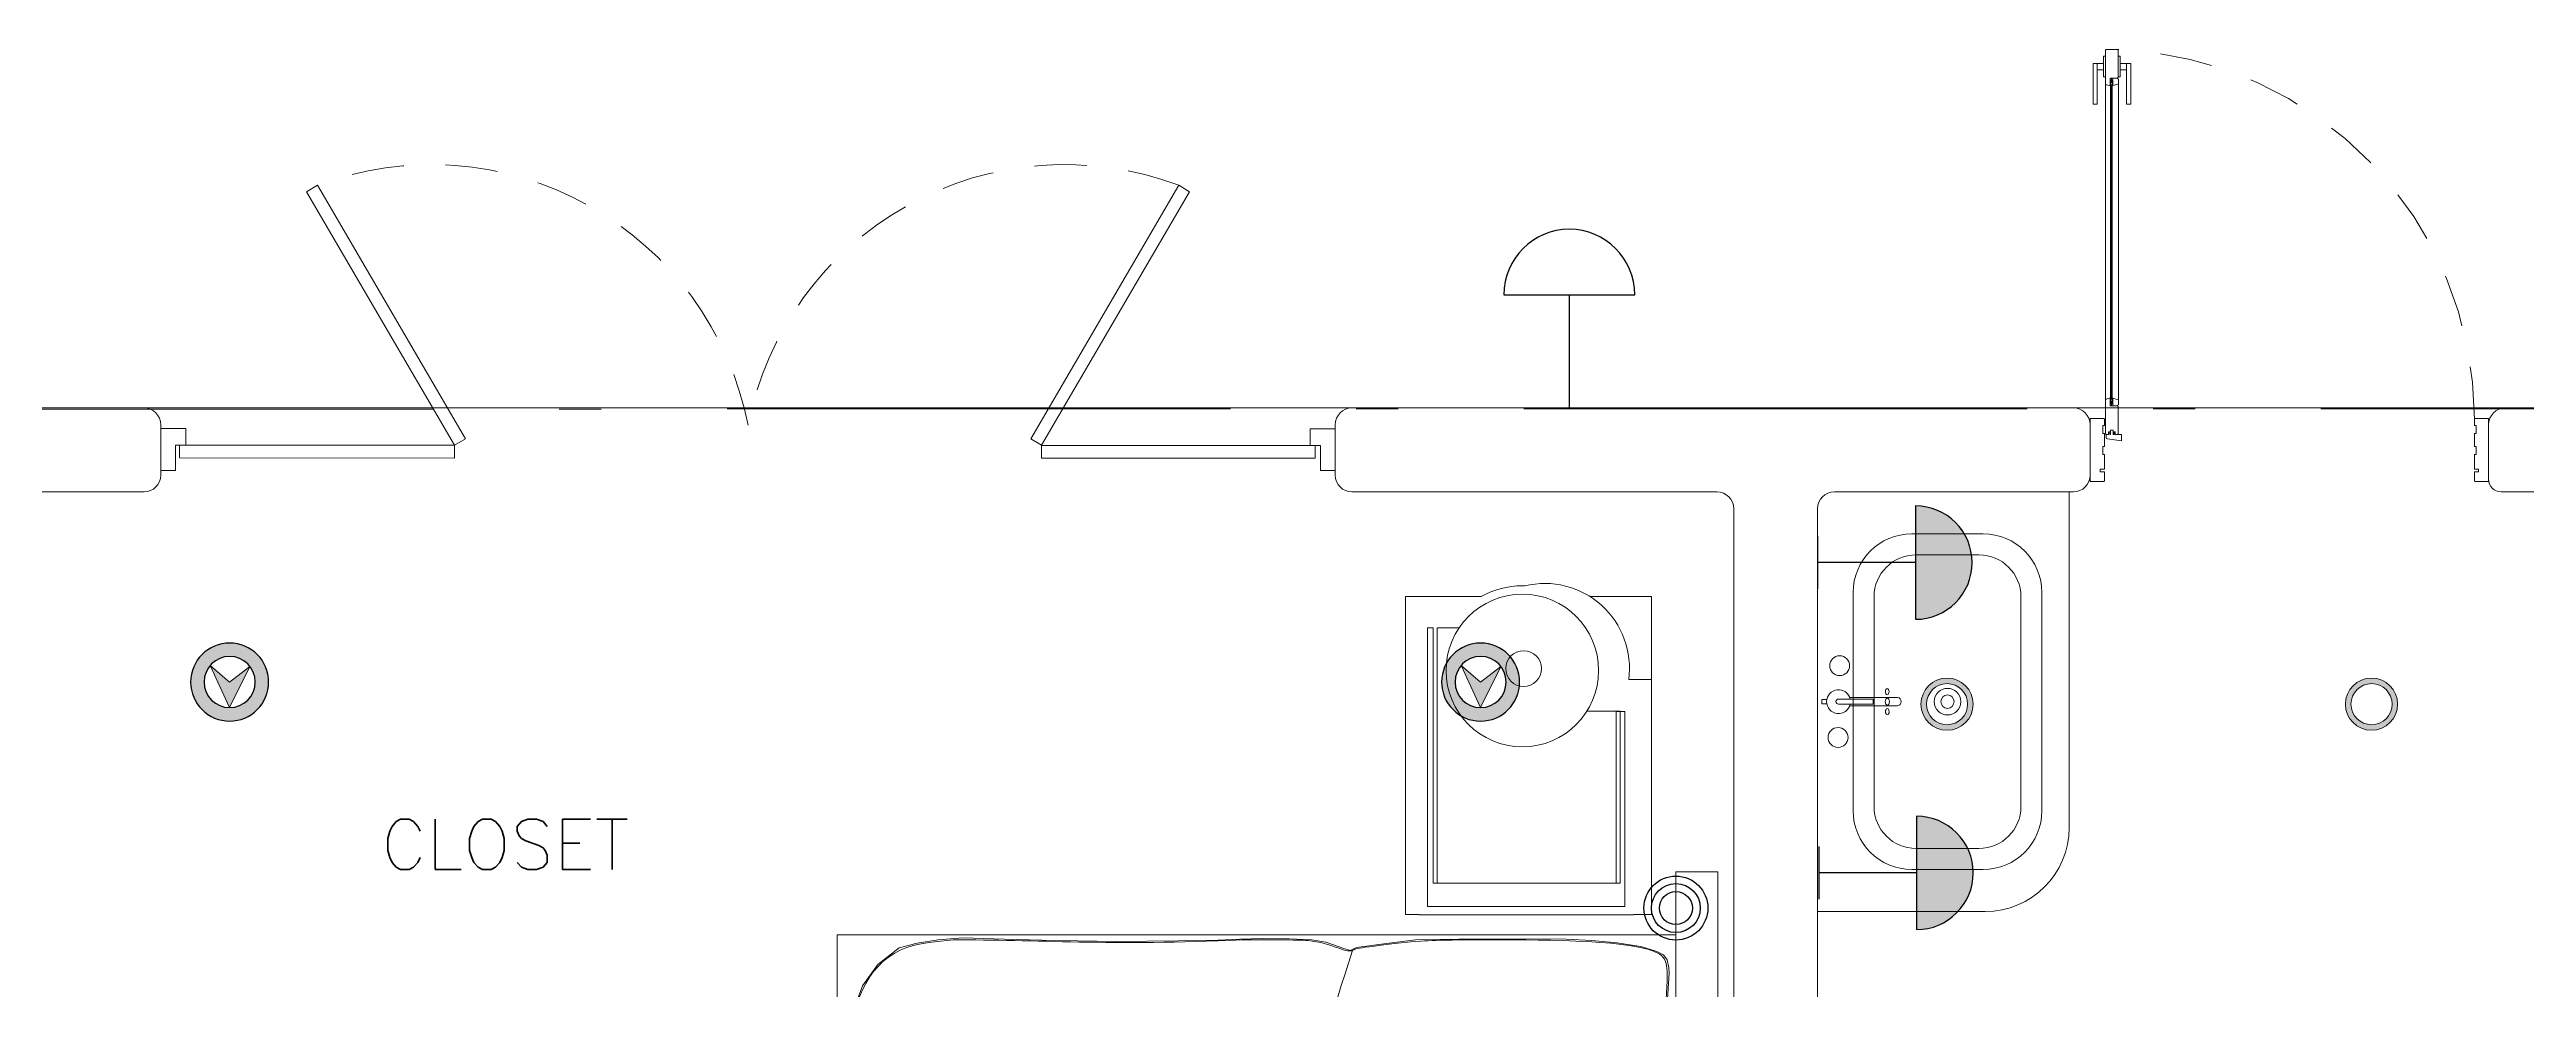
# Model space of a CAD drawing. Header units: metres. Extents: x 14 to 2416, y -346 to 476.
# Drawn here: x 45.34 to 51.24, y -203.73 to -201.49 of the extents above; entities that cross this region are included whole.
import ezdxf

# ---------------------------------------------------------------- set-up
doc = ezdxf.new("R2010")
doc.units = ezdxf.units.M
for name, pattern in [('0', [0]), ('ACAD_ISO10W100', [18, 12, -3, 0, -3]), ('DASHED', [0.75, 0.5, -0.25]), ('HIDDEN2', [0.1875, 0.125, -0.0625])]:
    doc.linetypes.add(name, pattern=pattern)
doc.layers.get('0').update_dxf_attribs({"linetype": '0', "lineweight": 20})
for name, color, linetype, lineweight in [('A-ANNO-TEXT', 20, 'Continuous', 13), ('A-DOOR', 35, 'Continuous', 5), ('A-WALL', 250, 'Continuous', 20), ('baños', 251, 'Continuous', 0), ('cristales', 131, 'Continuous', 0), ('MAVA', 1, 'Continuous', 15), ('MAVA -LUMINARIAS', 1, 'Continuous', 18), ('MOBILIARIOS', 252, 'Continuous', 0), ('piso', 253, 'Continuous', 0), ('PROYECCION', 9, 'DASHED', 0), ('SE-2-MADERA', 36, 'Continuous', 9), ('textos', 7, 'Continuous', 0)]:
    doc.layers.add(name, color=color, linetype=linetype, lineweight=lineweight)
doc.layers.add('MAVA Luminarias', color=1, linetype='Continuous')
doc.layers.add('SOLAR', color=7, linetype='ACAD_ISO10W100', lineweight=9, true_color=0xff1414)
doc.styles.get("Standard").update_dxf_attribs({"font": 'arial.ttf', "height": 0.1875})

# ---------------------------------------------------------------- blocks, each defined once
blk = doc.blocks.new('A$Ca7b09788')
at = {"layer": 'A-DOOR'}
for p, q in [((0, 0.1006), (0.06, 0.1006)), ((0.035, 0.0606), (0.035, 0.0006)), ((0.06, 0.0606), (0.035, 0.0606)), ((0.06, 0.0606), (0.06, 0.1006)), ((2.8, 0.1), (2.74, 0.1)), ((2.74, 0.06), (2.74, 0.1)), ((2.74, 0.06), (2.765, 0.06)), ((2.765, 0.06), (2.765, 0)), ((0.035, 0.0006), (0, 0.0006)), ((2.765, 0), (2.8, 0))]:
    blk.add_line(p, q, dxfattribs=at)
for points in [[(0.3471, 0.6649), (0.7, 0.0604), (0.7261, 0.0757), (0.3732, 0.6802)], [(2.4529, 0.6649), (2.1, 0.0604), (2.0739, 0.0757), (2.4268, 0.6802)], [(0.0446, 0.0606), (0.7, 0.0604), (0.7, 0.0301), (0.0446, 0.0303)], [(2.7524, 0.06), (2.1, 0.0602), (2.1, 0.0299), (2.7524, 0.0297)]]:
    blk.add_lwpolyline(points, close=True, dxfattribs=at)
at = {"layer": 'A-DOOR', "linetype": 'HIDDEN2'}
for centre, start, end in [((0.6447, -0.0402), 11.15443, 110.64705), ((2.1553, -0.0402), 69.35295, 168.84557)]:
    blk.add_arc(centre, 0.7699, start, end, dxfattribs=at)
blk = doc.blocks.new('Fenton Bead')
at = {"color": 7}
blk.add_lwpolyline([(2.1, 12.5, -0.341999), (0.2, 11), (0, 10.7), (0, 1), (1, 0), (18, 0), (18, 0.5), (14.7, 12.9, 0.339454), (13.2, 14), (4.1, 14, 0.341999)], format="xyb", close=True, dxfattribs=at)
blk = doc.blocks.new('A$C160d384d')
at = {"layer": 'baños'}
for p, q in [((0.2143, 0.8), (0.3843, 0.8)), ((0.2243, 0.75), (0.3743, 0.75)), ((0.0743, 0.14), (0.0743, 0.66)), ((0.1243, 0.15), (0.1243, 0.65)), ((0.4743, 0.65), (0.4743, 0.15)), ((0.5243, 0.66), (0.5243, 0.14)), ((0.3843, 0), (0.2143, 0)), ((0.3743, 0.05), (0.2243, 0.05))]:
    blk.add_line(p, q, dxfattribs=at)
at = {"layer": 'baños', "linetype": 'Continuous'}
for p, q in [((0.0005, 0.405, 0), (0, 0.4043, 0)), ((0, 0.4043, 0), (0, 0.3957, 0)), ((0, 0.3957, 0), (0.0005, 0.395, 0)), ((0.0114, 0.405, 0), (0.0005, 0.405, 0)), ((0.0005, 0.395, 0), (0.0114, 0.395, 0)), ((0.0395, 0.4062, 0), (0.0395, 0.4062, 0)), ((0.0395, 0.4062, 0), (0.1223, 0.4062, 0.0004)), ((0.0395, 0.3939, 0), (0.0395, 0.3939, 0)), ((0.0661, 0.4101, 0), (0.1804, 0.4101, 0)), ((0.1804, 0.39, 0), (0.0661, 0.39, 0)), ((0.1223, 0.4062, 0.0004), (0.1223, 0.3939, 0.0004))]:
    blk.add_line(p, q, dxfattribs=at)
at = {"layer": 'baños', "linetype": 'Continuous', "extrusion": (1.31781e-06, -1, -8.43443e-26)}
for p, q in [((0.1223, 0.3939, 0.0004), (0.0395, 0.3939, 0)), ((0.0395, 0.3939, 0), (0.1223, 0.3939, 0.0004))]:
    blk.add_line(p, q, dxfattribs=at)
at = {"layer": 'baños', "linetype": 'Continuous'}
for centre, radius in [((0.0422, 0.4857), 0.0237), ((0.2993, 0.4), 0.0317), ((0.2993, 0.4), 0.0159), ((0.0384, 0.3146), 0.0237)]:
    blk.add_circle(centre, radius, dxfattribs=at)
at = {"layer": 'baños'}
for centre, radius, start, end in [((0.2143, 0.66), 0.14, 90, 180), ((0.3843, 0.66), 0.14, 0, 90), ((0.2243, 0.65), 0.1, 90, 180), ((0.3743, 0.65), 0.1, 0, 90), ((0.2143, 0.14), 0.14, 180, 270), ((0.2243, 0.15), 0.1, 180, 270), ((0.3743, 0.15), 0.1, 270, 360), ((0.3843, 0.14), 0.14, 270, 0)]:
    blk.add_arc(centre, radius, start, end, dxfattribs=at)
at = {"layer": 'baños', "linetype": 'Continuous'}
for centre, radius, start, end in [((0.0395, 0.4), 0.0285, 12.564, 347.43156), ((0.0398, 0.3997, 0), 0.00653, 92.87142, 177.12872), ((0.0398, 0.4004, 0), 0.00653, 182.87143, 267.12873), ((0.1786, 0.4001, 0), 0.0101, 359.56446, 79.38936), ((0.1786, 0.4, 0), 0.0101, 280.61079, 0.43569)]:
    blk.add_arc(centre, radius, start, end, dxfattribs=at)
at = {"layer": 'baños', "linetype": 'Continuous', "extrusion": (3.61622e-27, 8.43443e-26, -1)}
for centre, major_axis, ratio in [((0.1557, 0.424), (0.00005, -0.0075), 0.581577), ((0.1558, 0.4), (0, -0.0085), 0.599546), ((0.1558, 0.376), (0.00005, -0.0075), 0.581577)]:
    blk.add_ellipse(centre, major_axis=major_axis, ratio=ratio, dxfattribs=at)
at = {"layer": 'baños', "linetype": 'Continuous', "flags": 8}
for tag, p in [('TRADENAME', (0.1887, 0.4, 0)), ('MODELNUMBER', (0.1887, 0.4, 0)), ('MATERIAL', (0.1888, 0.4, 0)), ('PRODUCT', (0.1888, 0.4, 0))]:
    blk.add_attdef(tag, p, '', height=0.0000254, rotation=270.00008, dxfattribs=at)
at = {"layer": 'baños', "linetype": 'Continuous'}
for tag, p in [('MATERIAL', (0.299, 0.3999)), ('PRODUCT', (0.299, 0.3999)), ('TRADENAME', (0.2991, 0.3999)), ('MODELNUMBER', (0.2991, 0.3999))]:
    blk.add_attdef(tag, p, '', height=0.0000254, rotation=90.00008, dxfattribs=at)
blk = doc.blocks.new('PL BASE 1N NASAS 09')
at = {"layer": 'A-DOOR', "color": 7}
blk.add_lwpolyline([(-100.1282, -34.4683), (-100.1282, -35.2397), (-100.1322, -35.2397), (-100.1322, -34.4683)], close=True, dxfattribs=at)
at = {"layer": 'A-WALL'}
for p, q in [((-105.991, -35.2497), (-104.821, -35.2497)), ((-101.941, -35.2497), (-100.2211, -35.2497)), ((-99.1911, -35.2497), (-97.8461, -35.2497)), ((-104.781, -35.2897), (-104.781, -35.4097)), ((-101.981, -35.2897), (-101.981, -35.4097)), ((-100.1811, -35.4097), (-100.1811, -35.2897)), ((-99.2311, -35.4197), (-99.2311, -35.2897)), ((-105.731, -35.4497), (-104.821, -35.4497)), ((-101.071, -35.4497), (-101.941, -35.4497)), ((-101.031, -35.4897), (-101.031, -39.5097)), ((-100.831, -37.3097), (-100.831, -35.4897)), ((-100.791, -35.4497), (-100.2211, -35.4497)), ((-99.2011, -35.4497), (-99.2011, -35.4497)), ((-99.2011, -35.4497), (-99.0711, -35.4497))]:
    blk.add_line(p, q, dxfattribs=at)
for centre, radius, start, end in [((-104.821, -35.2897), 0.04, 0, 90), ((-101.941, -35.2897), 0.04, 90, 180), ((-100.2211, -35.2897), 0.04, 0, 90), ((-99.1911, -35.2897), 0.04, 90, 180), ((-104.821, -35.4097), 0.04, 270, 0), ((-101.941, -35.4097), 0.04, 180, 270), ((-100.2211, -35.4097), 0.04, 270, 0), ((-99.2011, -35.4197), 0.03, 180, 270), ((-101.071, -35.4897), 0.04, 0, 90), ((-100.791, -35.4897), 0.04, 90, 180)]:
    blk.add_arc(centre, radius, start, end, dxfattribs=at)
at = {"layer": 'baños'}
for p, q in [((-100.231, -36.2498), (-100.231, -35.4497)), ((-100.431, -36.4498), (-100.831, -36.4498))]:
    blk.add_line(p, q, dxfattribs=at)
blk.add_arc((-100.431, -36.2498), 0.2, 270, 0, dxfattribs=at)
at = {"layer": 'cristales', "const_width": 0.004}
blk.add_lwpolyline([(-100.1302, -34.4793), (-100.1302, -35.2287)], dxfattribs=at)
at = {"layer": 'piso'}
for p, q in [((-101.941, -35.2497), (-104.821, -35.2497)), ((-100.2211, -35.2497), (-99.1911, -35.2497))]:
    blk.add_line(p, q, dxfattribs=at)
at = {"layer": 'PROYECCION', "linetype": 'HIDDEN2'}
blk.add_arc((-100.1482, -35.2779), 0.8832, 0.10996, 87.88624, dxfattribs=at)
at = {"layer": 'SE-2-MADERA'}
for p, q in [((-100.1492, -34.4286), (-100.1739, -34.4286)), ((-100.1492, -34.4484), (-100.1492, -34.4286)), ((-100.1427, -34.3953), (-100.1442, -34.3968)), ((-100.1442, -34.3968), (-100.1442, -34.4775)), ((-100.1157, -34.3953), (-100.1427, -34.3953)), ((-100.1142, -34.3968), (-100.1157, -34.3953)), ((-100.1142, -34.4618), (-100.1142, -34.3968)), ((-100.1092, -34.4484), (-100.1092, -34.4286)), ((-100.1092, -34.4286), (-100.0844, -34.4286)), ((-100.1643, -34.4436), (-100.1492, -34.4436)), ((-100.1442, -34.4775), (-100.1427, -34.4793)), ((-100.1442, -34.4775), (-100.1442, -35.2306)), ((-100.1427, -34.4793), (-100.1347, -34.4813)), ((-100.1347, -34.4813), (-100.1337, -34.4813)), ((-100.1337, -34.4813), (-100.1332, -34.4808)), ((-100.1332, -34.4808), (-100.1332, -34.4633)), ((-100.1332, -34.4633), (-100.1157, -34.4633)), ((-100.1322, -34.4683), (-100.1282, -34.4743)), ((-100.1282, -34.4683), (-100.1322, -34.4743)), ((-100.1302, -34.4633), (-100.1302, -34.4683)), ((-100.1302, -34.4633), (-100.1302, -34.4683)), ((-100.1157, -34.4633), (-100.1142, -34.4618)), ((-100.1132, -35.2315), (-100.1132, -34.4766)), ((-100.0941, -34.4436), (-100.1092, -34.4436)), ((-100.1442, -35.2306), (-100.1427, -35.2287)), ((-100.1442, -35.3112), (-100.1442, -35.2306)), ((-100.1427, -35.2287), (-100.1347, -35.2267)), ((-100.1347, -35.2267), (-100.1337, -35.2267)), ((-100.1337, -35.2267), (-100.1332, -35.2272)), ((-100.1332, -35.2272), (-100.1332, -35.2447)), ((-100.1332, -35.2447), (-100.1157, -35.2447)), ((-100.1322, -35.2397), (-100.1282, -35.2337)), ((-100.1282, -35.2397), (-100.1322, -35.2337)), ((-100.1302, -35.2447), (-100.1302, -35.2397)), ((-100.1302, -35.2447), (-100.1302, -35.2397)), ((-100.1157, -35.2447), (-100.1142, -35.2462)), ((-100.1142, -35.2462), (-100.1142, -35.3112)), ((-100.1811, -35.4247), (-100.1811, -35.2747)), ((-100.1811, -35.2747), (-100.1486, -35.2747)), ((-100.1471, -35.2912), (-100.1511, -35.2912)), ((-100.1511, -35.2912), (-100.1511, -35.3102)), ((-100.1511, -35.3102), (-100.1471, -35.3102)), ((-100.1486, -35.2747), (-100.1471, -35.2762)), ((-100.1471, -35.2762), (-100.1471, -35.2912)), ((-100.1471, -35.3102), (-100.1471, -35.3412)), ((-100.1427, -35.3127), (-100.1442, -35.3112)), ((-100.1372, -35.3127), (-100.1427, -35.3127)), ((-100.1427, -35.3204), (-100.1427, -35.3127)), ((-100.1345, -35.3067), (-100.1372, -35.3067)), ((-100.1372, -35.3067), (-100.1372, -35.3127)), ((-100.1345, -35.3127), (-100.1345, -35.3067)), ((-100.1322, -35.3127), (-100.1345, -35.3127)), ((-100.1262, -35.3027), (-100.1322, -35.3027)), ((-100.1322, -35.3027), (-100.1322, -35.3127)), ((-100.1262, -35.3127), (-100.1262, -35.3027)), ((-100.1242, -35.3127), (-100.1262, -35.3127)), ((-100.1215, -35.3067), (-100.1242, -35.3067)), ((-100.1242, -35.3067), (-100.1242, -35.3127)), ((-100.1215, -35.3127), (-100.1215, -35.3067)), ((-100.1157, -35.3127), (-100.1215, -35.3127)), ((-100.1142, -35.3112), (-100.1157, -35.3127)), ((-100.1157, -35.3127), (-100.1067, -35.3127)), ((-100.1067, -35.3127), (-100.1067, -35.3277)), ((-99.2636, -35.2747), (-99.2651, -35.2762)), ((-99.2651, -35.2762), (-99.2651, -35.2912)), ((-99.2651, -35.2912), (-99.2611, -35.2912)), ((-99.2651, -35.3102), (-99.2651, -35.3412)), ((-99.2611, -35.3102), (-99.2651, -35.3102)), ((-99.2311, -35.2747), (-99.2636, -35.2747)), ((-99.2611, -35.2912), (-99.2611, -35.3102)), ((-99.2311, -35.4247), (-99.2311, -35.2747)), ((-100.1471, -35.3412), (-100.1511, -35.3412)), ((-100.1511, -35.3412), (-100.1511, -35.3602)), ((-100.1511, -35.3602), (-100.1471, -35.3602)), ((-100.1471, -35.3602), (-100.1471, -35.3957)), ((-100.1067, -35.3277), (-100.1399, -35.3234)), ((-99.2651, -35.3412), (-99.2611, -35.3412)), ((-99.2611, -35.3602), (-99.2651, -35.3602)), ((-99.2651, -35.3602), (-99.2651, -35.3957)), ((-99.2611, -35.3412), (-99.2611, -35.3602)), ((-100.1486, -35.4247), (-100.1811, -35.4247)), ((-100.1471, -35.3957), (-100.1571, -35.3957)), ((-100.1571, -35.3957), (-100.1571, -35.4017)), ((-100.1571, -35.4017), (-100.1471, -35.4017)), ((-100.1471, -35.4232), (-100.1486, -35.4247)), ((-100.1471, -35.4017), (-100.1471, -35.4232)), ((-99.2651, -35.3957), (-99.2551, -35.3957)), ((-99.2551, -35.4017), (-99.2651, -35.4017)), ((-99.2651, -35.4017), (-99.2651, -35.4232)), ((-99.2651, -35.4232), (-99.2636, -35.4247)), ((-99.2636, -35.4247), (-99.2311, -35.4247)), ((-99.2551, -35.3957), (-99.2551, -35.4017))]:
    blk.add_line(p, q, dxfattribs=at)
for points in [[(-100.1739, -34.4286), (-100.1643, -34.4286), (-100.1643, -34.5259), (-100.1739, -34.5259)], [(-100.1442, -34.4113), (-100.1442, -34.4608), (-100.1492, -34.4608), (-100.1492, -34.4113)], [(-100.1142, -34.4113), (-100.1142, -34.4608), (-100.1092, -34.4608), (-100.1092, -34.4113)], [(-100.0844, -34.4286), (-100.0941, -34.4286), (-100.0941, -34.5259), (-100.0844, -34.5259)], [(-100.1332, -34.4808), (-100.1332, -34.4688), (-100.1322, -34.4688), (-100.1322, -34.4808)], [(-100.1322, -34.4683), (-100.1322, -34.4743), (-100.1282, -34.4743), (-100.1282, -34.4683)], [(-100.1322, -34.4683), (-100.1322, -35.2397), (-100.1282, -35.2397), (-100.1282, -34.4683)], [(-100.1322, -34.4743), (-100.1322, -34.4793), (-100.1282, -34.4793), (-100.1282, -34.4743)], [(-100.1282, -34.4808), (-100.1282, -34.4688), (-100.1272, -34.4688), (-100.1272, -34.4808)], [(-100.1332, -35.2272), (-100.1332, -35.2392), (-100.1322, -35.2392), (-100.1322, -35.2272)], [(-100.1322, -35.2337), (-100.1322, -35.2287), (-100.1282, -35.2287), (-100.1282, -35.2337)], [(-100.1322, -35.2397), (-100.1322, -35.2337), (-100.1282, -35.2337), (-100.1282, -35.2397)], [(-100.1302, -35.2447), (-100.1302, -35.2397), (-100.1302, -35.2397), (-100.1302, -35.2447)], [(-100.1282, -35.2272), (-100.1282, -35.2392), (-100.1272, -35.2392), (-100.1272, -35.2272)]]:
    blk.add_lwpolyline(points, close=True, dxfattribs=at)
blk.add_lwpolyline([(-100.1147, -34.4655, -0.341999), (-100.1162, -34.4635), (-100.1165, -34.4633), (-100.1262, -34.4633), (-100.1272, -34.4643), (-100.1272, -34.4813), (-100.1267, -34.4813), (-100.1143, -34.478, 0.339454), (-100.1132, -34.4766), (-100.1132, -34.4674, 0.341999)], format="xyb", close=True, dxfattribs=at)
blk.add_arc((-100.1397, -35.3204), 0.003, 179.99852, 265.71088, dxfattribs=at)
at = {"color": 1}
blk.add_blockref('A$Ca7b09788', (-104.781, -35.3991), dxfattribs=at)
ref = blk.add_blockref('A$C160d384d', (-100.8205, -36.3497), dxfattribs=at)
ref.add_attrib('MATERIAL', 'VITREOUS CHINA', (-100.5215, -35.9498), dxfattribs={"layer": 'baños', "linetype": 'Continuous', "height": 0.0000254, "rotation": 90.00008})
ref.add_attrib('PRODUCT', 'BATHROOM SINK', (-100.5214, -35.9498), dxfattribs={"layer": 'baños', "linetype": 'Continuous', "height": 0.0000254, "rotation": 90.00008})
ref.add_attrib('TRADENAME', 'VOX', (-100.5214, -35.9498), dxfattribs={"layer": 'baños', "linetype": 'Continuous', "height": 0.0000254, "rotation": 90.00008})
ref.add_attrib('MODELNUMBER', 'K-5373', (-100.5214, -35.9498), dxfattribs={"layer": 'baños', "linetype": 'Continuous', "height": 0.0000254, "rotation": 90.00008})
ref.add_attrib('MATERIAL', 'BRASS', (-100.6317, -35.9497, 0), dxfattribs={"layer": 'baños', "linetype": 'Continuous', "height": 0.0000254, "rotation": 270.00008})
ref.add_attrib('PRODUCT', 'FAUCETS', (-100.6317, -35.9497, 0), dxfattribs={"layer": 'baños', "linetype": 'Continuous', "height": 0.0000254, "rotation": 270.00008})
ref.add_attrib('TRADENAME', 'PURIST', (-100.6318, -35.9497, 0), dxfattribs={"layer": 'baños', "linetype": 'Continuous', "height": 0.0000254, "rotation": 270.00008})
ref.add_attrib('MODELNUMBER', 'K-14404-4A', (-100.6318, -35.9497, 0), dxfattribs={"layer": 'baños', "linetype": 'Continuous', "height": 0.0000254, "rotation": 270.00008})
at = {"layer": 'SE-2-MADERA', "xscale": -0.001000000023175567, "yscale": 0.001000000023175567, "zscale": 0.001000000023175567, "rotation": 270}
blk.add_blockref('Fenton Bead', (-100.1272, -35.2447), dxfattribs=at)
at = {"layer": 'baños', "linetype": 'Continuous'}
for tag, p in [('MODELNUMBER', (-121.6562, -54.8273)), ('TRADENAME', (-121.6562, -54.8273)), ('PRODUCT', (-121.6562, -54.8274)), ('MATERIAL', (-121.6562, -54.8274))]:
    blk.add_attdef(tag, p, '', height=0.0000254, rotation=359.99992, dxfattribs=at)
at = {"layer": 'textos', "insert": (-103.6641, -36.3498), "char_height": 0.15, "width": 3.405477, "attachment_point": 9}
blk.add_mtext('{\\Fromans|c0;\\H0.8x;CLOSET\\H1.25x; }', dxfattribs=at)
blk = doc.blocks.new('A$C11dadbfd')
at = {"layer": 'MOBILIARIOS'}
for p, q in [((1.7951, 3.6335), (1.9417, 3.6335)), ((1.9417, 3.4354), (1.9417, 3.6335)), ((1.9417, 0.2292), (1.9417, 0.0311)), ((1.7951, 0.0311), (1.9417, 0.0311))]:
    blk.add_line(p, q, dxfattribs=at)
for points in [[(1.3875, 2.8747), (1.3875, 2.8753), (1.3554, 2.8753), (1.3554, 3.6335), (1.5357, 3.6335, -0.127695), (1.6339, 3.659, -0.007083), (1.6396, 3.6589, -0.52849), (1.8874, 3.4354), (1.9417, 3.4354), (1.9417, 2.8753), (1.8985, 2.8753), (1.8985, 2.8747), (1.8575, 2.8747)], [(1.3875, 0.7899), (1.3875, 0.7893), (1.3554, 0.7893), (1.3554, 0.0311), (1.5357, 0.0311, 0.127695), (1.6339, 0.0056, 0.007083), (1.6396, 0.0057, 0.52849), (1.8874, 0.2292), (1.9417, 0.2292), (1.9417, 0.7893), (1.8985, 0.7893), (1.8985, 0.7899), (1.8575, 0.7899)]]:
    blk.add_lwpolyline(points, format="xyb", close=True, dxfattribs=at)
for points in [[(1.8575, 3.3604), (1.8575, 2.9503), (1.4212, 2.9503), (1.4212, 3.5585), (1.4075, 3.5585), (1.4075, 2.8947), (1.8575, 2.8947), (1.8785, 2.8947), (1.8785, 3.3592), (1.8575, 3.3592), (1.8575, 2.9503)], [(2.1, 0.6774), (2, 0.6774), (2, 2.9774), (2.1, 2.9774)], [(2, 0.8274), (0, 0.8274), (0, 2.8274), (2, 2.8274)], [(1.984, 2.7359), (1.9682, 2.4885), (1.9635, 2.4003), (1.9626, 2.1559), (1.9626, 2.1046), (1.9588, 1.9621), (1.9521, 1.8305), (1.9502, 1.7649), (1.9502, 1.6851), (1.9531, 1.629), (1.9645, 1.5406), (1.973, 1.4728), (1.9778, 1.4138), (1.9778, 1.3179), (1.9787, 1.2798), (1.9806, 1.2181), (1.9854, 1.1031), (1.9911, 1.0261), (1.9891, 0.9459), (1.9853, 0.9108), (1.9758, 0.8889), (1.9549, 0.8709), (1.9112, 0.8566), (1.8349, 0.8461), (1.7418, 0.8423), (1.6153, 0.8461), (1.5089, 0.8519), (1.4612, 0.8557), (1.4108, 0.8576), (1.3776, 0.8604), (1.3377, 0.869), (1.3026, 0.8766), (1.276, 0.8814), (1.17, 0.8795), (1.0539, 0.8747), (0.9229, 0.868), (0.7572, 0.8642), (0.652, 0.8656), (0.6118, 0.8673), (0.5341, 0.869), (0.451, 0.8732), (0.4117, 0.874), (0.3599, 0.8723), (0.3114, 0.8723), (0.2345, 0.8715), (0.1881, 0.8741), (0.1337, 0.8816), (0.0936, 0.8942), (0.0593, 0.9134), (0.0376, 0.9402), (0.0225, 0.9728), (0.0159, 1.0071), (0.0134, 1.0607), (0.015, 1.1201), (0.0175, 1.1644), (0.0201, 1.2099), (0.0217, 1.2534), (0.0226, 1.3044), (0.0234, 1.3546), (0.0242, 1.4801), (0.0234, 1.568), (0.0259, 1.6257), (0.0293, 1.7852), (0.0293, 1.9199), (0.0276, 2.0948), (0.02, 2.2676), (0.0158, 2.4048), (0.0166, 2.4826), (0.0225, 2.5565), (0.0376, 2.6436), (0.061, 2.7055), (0.0969, 2.7565), (0.1479, 2.7958), (0.1909, 2.8076), (0.241, 2.8151), (0.2996, 2.8201), (0.3982, 2.8168), (0.4882, 2.8143), (0.5734, 2.8126), (0.6662, 2.8109), (0.813, 2.8126), (0.9075, 2.8143), (0.9605, 2.8169), (1.0157, 2.8185), (1.0776, 2.8177), (1.1319, 2.8152), (1.1657, 2.8093), (1.2083, 2.7943), (1.2234, 2.7901), (1.2384, 2.7968), (1.3036, 2.806), (1.3792, 2.8152), (1.4821, 2.8169), (1.6504, 2.8177), (1.7386, 2.8169), (1.7996, 2.8135), (1.8589, 2.8077), (1.9166, 2.7993), (1.9544, 2.7876), (1.9703, 2.7792), (1.9795, 2.7675), (1.9829, 2.7482)], [(1.8575, 0.3042), (1.8575, 0.7143), (1.4212, 0.7143), (1.4212, 0.1061), (1.4075, 0.1061), (1.4075, 0.7699), (1.8575, 0.7699), (1.8785, 0.7699), (1.8785, 0.3054), (1.8575, 0.3054), (1.8575, 0.7143)]]:
    blk.add_lwpolyline(points, close=True, dxfattribs=at)
for points in [[(1.4304, 3.5585), (1.4304, 2.9503), (1.8667, 2.9503), (1.8667, 3.3604), (1.7881, 3.3604)], [(1.4304, 3.5585), (1.4829, 3.5585)], [(1.4304, 0.1061), (1.4304, 0.7143), (1.8667, 0.7143), (1.8667, 0.3042), (1.7881, 0.3042)], [(1.4304, 0.1061), (1.4829, 0.1061)]]:
    blk.add_lwpolyline(points, dxfattribs=at)
for centre, radius in [((1.6339, 3.4571), 0.1819), ((1.6369, 3.4617), 0.0427), ((1.6339, 0.2076), 0.1819), ((1.6369, 0.2029), 0.0427)]:
    blk.add_circle(centre, radius, dxfattribs=at)
blk.add_arc((1.4035, 2.5972), 0.00932, 64.43662, 168.73273, dxfattribs=at)
for points, knots in [([(0.2769, 2.8152), (0.2379, 2.8116), (-0.0145, 2.7885), (0.0417, 2.1345), (0.031, 1.754), (0.0256, 1.5592)], [0, 0, 0, 0, 0.117685, 0.761841, 1.437924, 1.437924, 1.437924, 1.437924]), ([(1.2536, 0.8837), (1.2536, 0.8837), (1.2536, 0.8837), (1.2536, 0.8837), (1.2553, 0.8836), (1.2902, 0.8837), (1.3601, 0.8633), (1.5319, 0.8551), (1.739, 0.8394), (1.9697, 0.8633), (1.9954, 0.9487), (1.9697, 1.1987), (1.9824, 1.4698), (1.9294, 1.6589), (1.9697, 2.0804), (1.9512, 2.442), (1.9846, 2.7165), (1.9697, 2.8152), (1.5773, 2.8152), (1.391, 2.8152), (1.2491, 2.7954), (1.2358, 2.7954), (1.2203, 2.7835), (1.15, 2.8152), (1.0853, 2.8152), (0.9644, 2.8152)], [2.895366, 2.895366, 2.895366, 2.895366, 2.896475, 3.053535, 3.138588, 3.190252, 3.29358, 3.393683, 3.686394, 3.848283, 3.942303, 4.166996, 4.499824, 4.847407, 5.433591, 5.797126, 6.093613, 6.186669, 6.495546, 6.666013, 6.828452, 7.059973, 7.190877, 7.299822, 7.383928, 7.383928, 7.383928, 7.383928]), ([(1.2291, 2.7899), (1.1753, 2.6231), (1.1344, 2.5006), (1.2193, 2.3428), (1.2306, 2.2415), (1.2306, 2.1954)], [0.0005696, 0.0005696, 0.0005696, 0.0005696, 0.2116189, 0.3895346, 0.5346505, 0.5346505, 0.5346505, 0.5346505]), ([(1.3944, 2.599), (1.394, 2.544), (1.3934, 2.4576), (1.4468, 2.3258), (1.3937, 2.2542), (1.409, 2.1981), (1.4099, 2.1812)], [0, 0, 0, 0, 0.1739603, 0.2732689, 0.4204064, 0.4281347, 0.4281347, 0.4281347, 0.4281347]), ([(1.4075, 2.6056), (1.4464, 2.605), (1.5112, 2.604), (1.6052, 2.5604), (1.6633, 2.6386), (1.7368, 2.634), (1.8841, 2.6519), (1.8025, 2.4679), (1.897, 2.3336), (1.8864, 2.1722), (1.9035, 2.0318), (1.8555, 1.9443), (1.8965, 1.8496), (1.8291, 1.879), (1.7823, 1.8902)], [0, 0, 0, 0, 0.125513, 0.209774, 0.279098, 0.385114, 0.440556, 0.579971, 0.776155, 0.956632, 1.067828, 1.221054, 1.242986, 1.352802, 1.352802, 1.352802, 1.352802]), ([(1.5086, 2.1643), (1.4936, 2.1652), (1.3997, 2.1973), (1.3383, 2.1521), (1.182, 2.2235), (1.2227, 2.0905), (1.1573, 1.9979), (1.271, 1.8818), (1.1717, 1.7569), (1.2106, 1.666), (1.1853, 1.5363), (1.2988, 1.5579), (1.3751, 1.646), (1.4895, 1.5871), (1.6481, 1.5665), (1.5809, 1.7533), (1.589, 1.8781), (1.5321, 2.0442), (1.6164, 2.1034), (1.6483, 2.2197), (1.5711, 2.2057), (1.5086, 2.1643)], [0.483205, 0.483205, 0.483205, 0.483205, 0.53364, 0.686105, 0.79098, 0.874215, 0.993951, 1.121456, 1.272938, 1.391058, 1.496021, 1.56567, 1.671481, 1.841411, 1.931504, 2.070402, 2.301906, 2.427526, 2.537167, 2.607901, 2.719001, 2.719001, 2.719001, 2.719001]), ([(1.553, 2.0189), (1.5739, 2.0076), (1.6095, 1.9913), (1.679, 1.987), (1.7141, 2.0349), (1.8118, 2.0993), (1.774, 1.8858), (1.7853, 1.7674), (1.789, 1.6087), (1.8046, 1.4975), (1.7861, 1.3196), (1.6731, 1.437), (1.5644, 1.4057), (1.4728, 1.4213), (1.4066, 1.4098), (1.36, 1.4401), (1.4229, 1.4926), (1.3851, 1.5575), (1.3867, 1.605), (1.3874, 1.6175)], [0.032571, 0.032571, 0.032571, 0.032571, 0.107712, 0.156224, 0.235226, 0.291111, 0.451247, 0.617718, 0.770472, 0.95788, 1.036962, 1.155398, 1.259301, 1.397905, 1.433881, 1.478271, 1.518706, 1.629903, 1.669516, 1.669516, 1.669516, 1.669516]), ([(1.2013, 1.9598), (1.1864, 1.8804), (1.147, 1.769), (1.1924, 1.5931), (1.1657, 1.4114), (1.2752, 1.1795), (1.1954, 0.98), (1.2439, 0.9003), (1.2553, 0.8837)], [0.780746, 0.780746, 0.780746, 0.780746, 1.031047, 1.138144, 1.338216, 1.638789, 1.87051, 1.932727, 1.932727, 1.932727, 1.932727]), ([(1.3994, 1.4151), (1.3997, 1.3674), (1.4003, 1.2566), (1.3963, 1.1171), (1.3571, 1.0341), (1.3748, 0.9042), (1.4479, 1.0108), (1.5283, 0.9775), (1.6662, 0.9713), (1.7601, 1.0928), (1.8987, 0.9322), (1.8818, 1.1222), (1.8895, 1.2335), (1.8882, 1.3956), (1.8501, 1.5341), (1.834, 1.6702), (1.9144, 1.8144), (1.8189, 1.8044), (1.7843, 1.8013), (1.7818, 1.8011)], [0, 0, 0, 0, 0.152599, 0.305824, 0.413498, 0.490111, 0.57095, 0.695693, 0.751084, 0.933009, 1.04478, 1.135217, 1.336369, 1.489125, 1.623798, 1.783333, 1.909904, 2.000264, 2.007333, 2.007333, 2.007333, 2.007333]), ([(0.0256, 1.5592), (0.0256, 1.4272), (0.0256, 1.2316), (0.0048, 0.935), (0.136, 0.8633), (0.4134, 0.881), (0.6395, 0.8633), (1.0646, 0.8759), (1.1613, 0.8837), (1.2537, 0.8837)], [0, 0, 0, 0, 0.418295, 0.63409, 0.877661, 1.085184, 1.239382, 1.462689, 1.680419, 1.680419, 1.680419, 1.680419])]:
    blk.add_open_spline(points, degree=3, knots=knots, dxfattribs=at)
blk.add_open_spline([(0.9644, 2.8152), (0.6575, 2.8005), (0.4702, 2.816), (0.2769, 2.8152)], degree=3, dxfattribs=at)
blk = doc.blocks.new('PL MUEBLES 1N NASAS 09')
at = {"layer": 'baños'}
blk.add_blockref('PL BASE 1N NASAS 09', (162.2615, 88.2033), dxfattribs=at)
at = {"layer": 'MOBILIARIOS'}
blk.add_blockref('A$C11dadbfd', (59.0928, 48.8707), dxfattribs=at)
blk = doc.blocks.new('A$Cbef68299')
blk.add_blockref('PL MUEBLES 1N NASAS 09', (-30.7659, -32.0535))
blk = doc.blocks.new('A$Cc5be7df0')
at = {"layer": 'SOLAR', "ltscale": 0.1}
blk.add_lwpolyline([(50.6493, 18.241), (12.7705, 18.2411), (13.2139, 38.2316), (50.9852, 38.2377)], close=True, dxfattribs=at)
at = {"layer": 'A-ANNO-TEXT'}
blk.add_blockref('A$Cbef68299', (4.1493, 17.337), dxfattribs=at)
blk = doc.blocks.new('downlight')
at = {"layer": 'MAVA -LUMINARIAS'}
h = blk.add_hatch(color=3, dxfattribs=at)
h.dxf.hatch_style = 1
h.paths.add_polyline_path([(-5.416, -22.4571, 1), (-5.2917, -22.4571, 1)])
h.paths.add_polyline_path([(-5.3048, -22.4571, -1), (-5.4029, -22.4571, -1)], flags=16)
at = {"layer": 'MAVA -LUMINARIAS', "color": 3}
for radius in [0.0622, 0.049]:
    blk.add_circle((-5.3539, -22.4571), radius, dxfattribs=at)
blk = doc.blocks.new('dl ip')
at = {"layer": 'MAVA', "transparency": 33554687}
h = blk.add_hatch(color=40, dxfattribs=at)
h.dxf.hatch_style = 1
h.paths.add_polyline_path([(94.7574, -111.2088), (94.7109, -111.2482), (94.6624, -111.2113), (94.7109, -111.3092)])
at = {"layer": 'MAVA Luminarias', "linetype": 'Continuous'}
h = blk.add_hatch(color=40, dxfattribs=at)
h.paths.add_polyline_path([(94.618, -111.2482, 1), (94.8039, -111.2482, 1)])
h.paths.add_polyline_path([(94.7719, -111.2482, -1), (94.6499, -111.2482, -1)], flags=16)
at = {"layer": 'MAVA', "color": 40}
for p, q in [((94.7109, -111.2482), (94.6624, -111.2113)), ((94.6624, -111.2113), (94.7109, -111.3092)), ((94.7109, -111.3092), (94.7574, -111.2088)), ((94.7574, -111.2088), (94.7109, -111.2482))]:
    blk.add_line(p, q, dxfattribs=at)
at = {"layer": 'MAVA Luminarias', "color": 40, "linetype": 'Continuous'}
for radius in [0.093, 0.061]:
    blk.add_circle((94.7109, -111.2482), radius, dxfattribs=at)
blk = doc.blocks.new('SCONCE 1')
at = {"layer": 'MAVA Luminarias', "color": 5, "linetype": 'Continuous'}
for p, q in [((-1.3737, 0.6794), (-1.3737, 1.191)), ((-0.9314, 0.8161), (-0.9314, 1.0543)), ((-1.3737, 0.9352), (-0.9314, 0.9352))]:
    blk.add_line(p, q, dxfattribs=at)
blk.add_arc((-1.3737, 0.9352), 0.2558, 90, 270, dxfattribs=at)
blk = doc.blocks.new('SCONCE 2')
at = {"layer": 'MAVA Luminarias', "linetype": 'Continuous'}
blk.add_hatch(color=1, dxfattribs=at).paths.add_polyline_path([(0.342, -0.24, 1), (-0.169, -0.24)])
at = {"layer": 'MAVA Luminarias', "color": 1, "linetype": 'Continuous'}
for p, q in [((-0.169, -0.24), (0.342, -0.24)), ((0.087, -0.24), (0.087, -0.682)), ((-0.032, -0.682), (0.206, -0.682))]:
    blk.add_line(p, q, dxfattribs=at)
blk.add_arc((0.087, -0.24), 0.256, 0, 180, dxfattribs=at)

msp = doc.modelspace()

# ---------------------------------------------------------------- linework, layer by layer
at = {"layer": 'MAVA Luminarias'}
for radius in [0.0762, 0.0582, 0.0393]:
    msp.add_circle((49.2138, -203.5319), radius, dxfattribs=at)

# ---------------------------------------------------------------- block references
at = {"layer": 'A-ANNO-TEXT'}
msp.add_blockref('A$Cc5be7df0', (14.7377, -240.577), dxfattribs=at)
at = {"layer": 'MAVA Luminarias', "color": 251, "xscale": 0.6101999921123585, "yscale": 0.6101999921123585, "zscale": 0.6101999921123585, "rotation": 270}
msp.add_blockref('SCONCE 1', (48.3891, -202.9083), dxfattribs=at)
at = {"layer": 'MAVA Luminarias', "linetype": 'Continuous', "xscale": 0.5277282914889166, "yscale": 0.5277282914889166, "zscale": 0.5277282914889166, "rotation": 270}
for p in [(49.9117, -202.6626), (49.9143, -203.4021)]:
    msp.add_blockref('SCONCE 2', p, dxfattribs=at)
at = {"layer": 'MAVA Luminarias', "xscale": -1}
for p in [(140.4766, -91.745), (143.4591, -91.745)]:
    msp.add_blockref('dl ip', p, dxfattribs=at)
at = {"layer": 'MAVA Luminarias'}
for p in [(55.2143, -180.5888), (56.2263, -180.5888)]:
    msp.add_blockref('downlight', p, dxfattribs=at)

doc.saveas('drawing.dxf')
